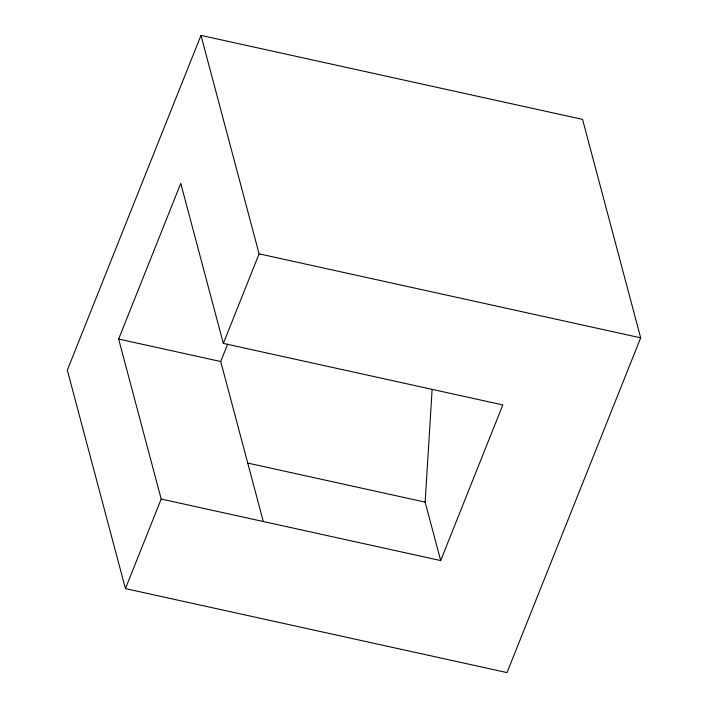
<?xml version="1.0" encoding="UTF-8"?>
<svg xmlns="http://www.w3.org/2000/svg" width="708" height="708" viewBox="0 0 708 708"><rect width="100%" height="100%" fill="white"/><g stroke="black" fill="none" stroke-linecap="round" stroke-linejoin="round"><path stroke-width="1.06" d="M440.695 560.568L502.83 404.923L223.339 343.407L180.77 183.407L118.634 339.052L161.203 499.043L440.695 560.568L425.145 502.122L432.119 389.55M200.975 35.4L67.322 370.169L125.449 588.614L507.025 672.6L640.678 337.831L582.551 119.387L200.975 35.4L259.101 253.836L223.339 343.407M125.449 588.614L161.203 499.043M263.288 521.513L220.719 361.522L227.666 344.115M259.101 253.836L640.678 337.831M118.634 339.052L220.719 361.522M247.738 463.076L425.145 502.122"/></g></svg>
